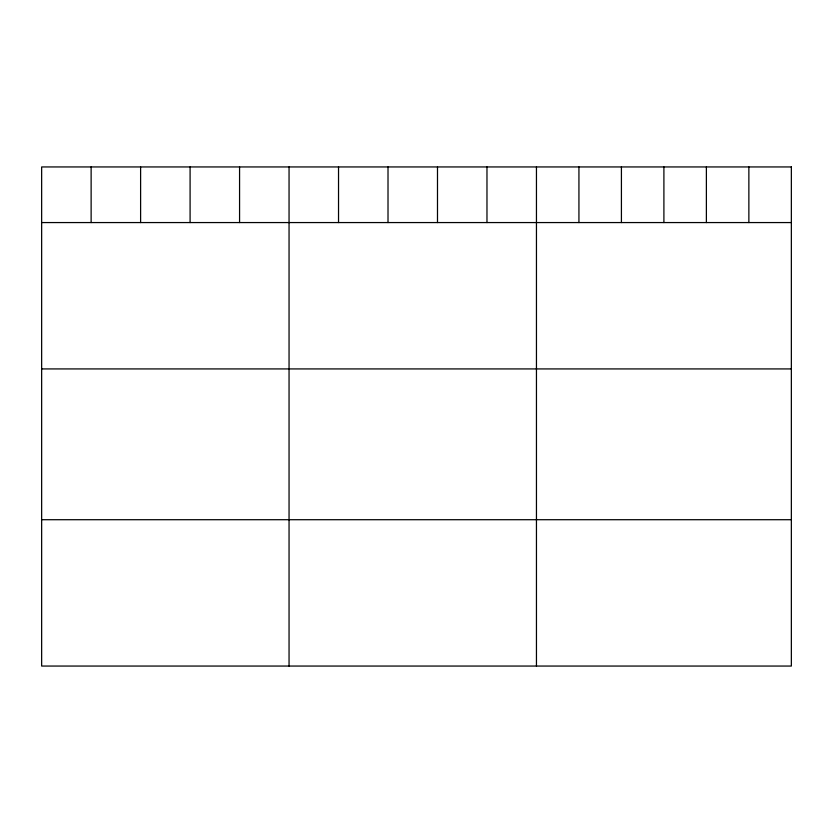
<?xml version="1.0" encoding="UTF-8"?>
<svg xmlns="http://www.w3.org/2000/svg" width="833" height="833" viewBox="0 0 833 833"><rect width="100%" height="100%" fill="white"/><g stroke="black" fill="none" stroke-linecap="round" stroke-linejoin="round"><path stroke-width="1.25" d="M41.65 222.567L791.35 222.567M41.65 368.925L791.35 368.925M41.65 519.709L791.35 519.709M748.867 166.944L748.867 222.567M706.384 166.944L706.384 222.567M663.901 166.944L663.901 222.567M621.418 166.944L621.418 222.567M578.935 166.944L578.935 222.567M536.452 166.944L536.452 666.056M486.972 166.944L486.972 222.567M437.492 166.944L437.492 222.567M388.011 166.944L388.011 222.567M338.531 166.944L338.531 222.567M289.051 166.944L289.051 666.056M239.571 166.944L239.571 222.567M190.091 166.944L190.091 222.567M140.61 166.944L140.61 222.567M91.13 166.944L91.13 222.567M791.35 166.944L41.65 166.944L41.65 666.056L791.35 666.056L791.35 166.944"/></g></svg>
